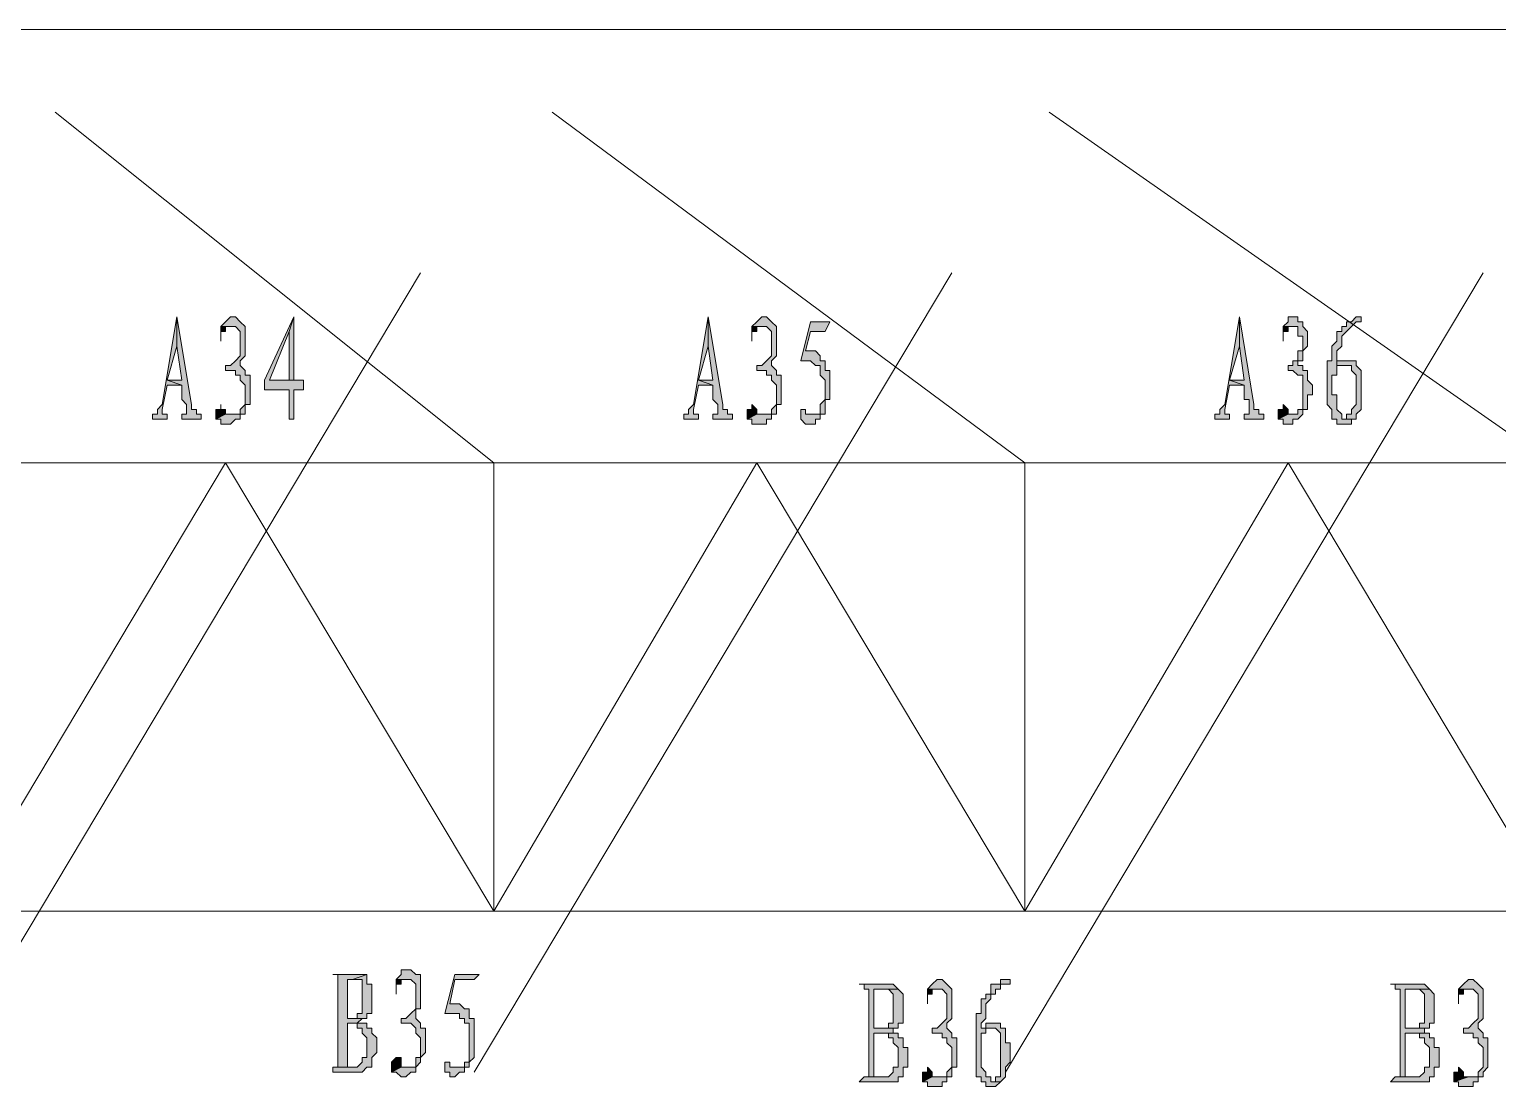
# Model space of a CAD drawing. Header units: millimetres. Extents: x 6 to 291, y 4 to 206.
# Drawn here: x 188.33 to 201.08, y 186.01 to 195.2 of the extents above; entities that cross this region are included whole.
import ezdxf

# ---------------------------------------------------------------- set-up
doc = ezdxf.new("R2010")
doc.units = ezdxf.units.MM
doc.layers.add('C00-00-00', color=7, linetype='Continuous')

msp = doc.modelspace()

# ---------------------------------------------------------------- hatches: boundary and pattern name
at = {"layer": 'C00-00-00'}
h = msp.add_hatch(color=256, dxfattribs=at)
h.dxf.hatch_style = 2
h.paths.add_polyline_path([(189.611004, 192.701335), (189.484004, 191.939335), (189.441671, 191.897002), (189.441671, 191.854669), (189.399337, 191.854669), (189.399337, 191.812335), (189.526337, 191.812335), (189.526337, 191.854669), (189.484004, 191.854669), (189.484004, 191.897002), (189.526337, 192.108669), (189.653337, 192.108669), (189.526337, 192.151002), (189.611004, 192.447335)])
h = msp.add_hatch(color=256, dxfattribs=at)
h.dxf.hatch_style = 2
h.paths.add_polyline_path([(189.611004, 192.701335), (189.611004, 192.447335), (189.653337, 192.151002), (189.526337, 192.151002), (189.653337, 192.108669), (189.653337, 191.981669), (189.695671, 191.939335), (189.695671, 191.854669), (189.653337, 191.854669), (189.653337, 191.812335), (189.822671, 191.812335), (189.822671, 191.854669), (189.780337, 191.854669), (189.780337, 191.897002), (189.738004, 191.897002), (189.738004, 191.939335)])
h = msp.add_hatch(color=256, dxfattribs=at)
h.dxf.hatch_style = 2
h.paths.add_polyline_path([(190.118999, 192.701335), (190.076666, 192.701335), (190.034333, 192.659002), (189.991999, 192.616669), (190.076666, 192.616669), (190.118999, 192.616669), (190.161333, 192.574335), (190.161333, 192.532002), (190.161333, 192.405002), (190.161333, 192.362669), (190.118999, 192.320335), (190.076666, 192.278002), (190.034333, 192.278002), (190.034333, 192.235669), (190.118999, 192.235669), (190.118999, 192.193335), (190.161333, 192.193335), (190.161333, 192.151002), (190.203666, 192.108669), (190.203666, 191.939335), (190.161333, 191.897002), (190.161333, 191.854669), (190.118999, 191.854669), (190.034333, 191.854669), (189.949666, 191.812335), (189.991999, 191.812335), (189.991999, 191.770002), (190.076666, 191.770002), (190.118999, 191.812335), (190.161333, 191.812335), (190.161333, 191.854669), (190.203666, 191.854669), (190.203666, 191.897002), (190.203666, 191.939335), (190.245999, 191.939335), (190.245999, 192.024002), (190.245999, 192.066335), (190.245999, 192.108669), (190.245999, 192.193335), (190.203666, 192.193335), (190.203666, 192.235669), (190.161333, 192.278002), (190.161333, 192.320335), (190.203666, 192.362669), (190.203666, 192.405002), (190.203666, 192.447335), (190.203666, 192.574335), (190.203666, 192.616669), (190.161333, 192.659002)])
h = msp.add_hatch(color=256, dxfattribs=at)
h.dxf.hatch_style = 2
h.paths.add_polyline_path([(189.992004, 192.616669), (189.992004, 192.489669), (189.992004, 192.574335), (190.034338, 192.574335), (190.034338, 192.616669), (190.076671, 192.616669)])
h = msp.add_hatch(color=256, dxfattribs=at)
h.dxf.hatch_style = 2
h.paths.add_polyline_path([(190.626995, 192.701335), (190.372995, 192.151002), (190.372995, 192.066335), (190.584661, 192.066335), (190.584661, 191.812335), (190.626995, 191.812335), (190.626995, 192.066335), (190.711661, 192.066335), (190.711661, 192.151002), (190.626995, 192.151002), (190.415328, 192.151002), (190.584661, 192.574335)])
h = msp.add_hatch(color=256, dxfattribs=at)
h.dxf.hatch_style = 2
h.paths.add_polyline_path([(190.626995, 192.701335), (190.584669, 192.574336), (190.584669, 192.151003), (190.415331, 192.151003), (190.626995, 192.151003)])
h = msp.add_hatch(color=256, dxfattribs=at)
h.dxf.hatch_style = 2
h.paths.add_polyline_path([(194.225338, 192.701335), (194.098338, 191.939335), (194.056004, 191.897002), (194.056004, 191.854669), (194.013671, 191.854669), (194.013671, 191.812335), (194.140671, 191.812335), (194.140671, 191.854669), (194.098338, 191.854669), (194.098338, 191.897002), (194.140671, 192.108669), (194.267671, 192.108669), (194.140671, 192.151002), (194.225338, 192.447335)])
h = msp.add_hatch(color=256, dxfattribs=at)
h.dxf.hatch_style = 2
h.paths.add_polyline_path([(194.225338, 192.701335), (194.225338, 192.447335), (194.267671, 192.151002), (194.140671, 192.151002), (194.267671, 192.108669), (194.267671, 191.981669), (194.310004, 191.939335), (194.310004, 191.854669), (194.267671, 191.854669), (194.267671, 191.812335), (194.437004, 191.812335), (194.437004, 191.854669), (194.394671, 191.854669), (194.394671, 191.897002), (194.352338, 191.897002), (194.352338, 191.939335)])
h = msp.add_hatch(color=256, dxfattribs=at)
h.dxf.hatch_style = 2
h.paths.add_polyline_path([(194.733333, 192.701335), (194.691, 192.701335), (194.648667, 192.659002), (194.606333, 192.616669), (194.691, 192.616669), (194.733333, 192.616669), (194.775667, 192.574335), (194.775667, 192.532002), (194.775667, 192.405002), (194.775667, 192.362669), (194.733333, 192.320335), (194.691, 192.278002), (194.648667, 192.278002), (194.648667, 192.235669), (194.733333, 192.235669), (194.733333, 192.193335), (194.775667, 192.193335), (194.775667, 192.151002), (194.818, 192.108669), (194.818, 191.939335), (194.775667, 191.897002), (194.775667, 191.854669), (194.733333, 191.854669), (194.648667, 191.854669), (194.564, 191.812335), (194.606333, 191.812335), (194.606333, 191.770002), (194.733333, 191.770002), (194.733333, 191.812335), (194.775667, 191.812335), (194.775667, 191.854669), (194.818, 191.854669), (194.818, 191.897002), (194.818, 191.939335), (194.860333, 191.939335), (194.860333, 192.024002), (194.860333, 192.066335), (194.860333, 192.108669), (194.860333, 192.193335), (194.818, 192.193335), (194.818, 192.235669), (194.775667, 192.278002), (194.775667, 192.320335), (194.818, 192.362669), (194.818, 192.405002), (194.818, 192.447335), (194.818, 192.574335), (194.818, 192.616669), (194.775667, 192.659002)])
h = msp.add_hatch(color=256, dxfattribs=at)
h.dxf.hatch_style = 2
h.paths.add_polyline_path([(194.606339, 192.616669), (194.606339, 192.489669), (194.606339, 192.574335), (194.648672, 192.574335), (194.648672, 192.616669), (194.691005, 192.616669)])
h = msp.add_hatch(color=256, dxfattribs=at)
h.dxf.hatch_style = 2
h.paths.add_polyline_path([(195.283671, 192.659003), (195.114338, 192.659003), (195.029671, 192.320336), (195.114338, 192.320336), (195.156671, 192.278003), (195.199004, 192.278003), (195.199004, 192.23567), (195.199004, 192.193336), (195.241338, 192.151003), (195.241338, 191.98167), (195.199004, 191.939336), (195.199004, 191.897003), (195.199004, 191.85467), (195.156671, 191.85467), (195.114338, 191.85467), (195.199004, 191.85467), (195.241338, 191.85467), (195.241338, 191.897003), (195.241338, 191.939336), (195.241338, 191.98167), (195.283671, 191.98167), (195.283671, 192.23567), (195.241338, 192.23567), (195.241338, 192.278003), (195.241338, 192.320336), (195.199004, 192.320336), (195.199004, 192.36267), (195.156671, 192.405003), (195.114338, 192.405003), (195.072004, 192.405003), (195.114338, 192.574336), (195.241338, 192.574336)])
h = msp.add_hatch(color=256, dxfattribs=at)
h.dxf.hatch_style = 2
h.paths.add_polyline_path([(198.839672, 192.701335), (198.712672, 191.939335), (198.670339, 191.897002), (198.670339, 191.854669), (198.628005, 191.854669), (198.628005, 191.812335), (198.755005, 191.812335), (198.755005, 191.854669), (198.712672, 191.854669), (198.712672, 191.897002), (198.755005, 192.108669), (198.882005, 192.108669), (198.755005, 192.151002), (198.839672, 192.447335)])
h = msp.add_hatch(color=256, dxfattribs=at)
h.dxf.hatch_style = 2
h.paths.add_polyline_path([(198.839672, 192.701335), (198.839672, 192.447335), (198.882005, 192.151002), (198.755005, 192.151002), (198.882005, 192.108669), (198.882005, 191.981669), (198.924339, 191.981669), (198.924339, 191.854669), (198.882005, 191.854669), (198.882005, 191.812335), (199.051339, 191.812335), (199.051339, 191.854669), (199.009005, 191.854669), (199.009005, 191.897002), (198.966672, 191.897002), (198.966672, 191.939335)])
h = msp.add_hatch(color=256, dxfattribs=at)
h.dxf.hatch_style = 2
h.paths.add_polyline_path([(199.305341, 192.701335), (199.263008, 192.701335), (199.263008, 192.659002), (199.220674, 192.616669), (199.305341, 192.616669), (199.347674, 192.616669), (199.347674, 192.574335), (199.347674, 192.532002), (199.390008, 192.532002), (199.390008, 192.405002), (199.347674, 192.405002), (199.347674, 192.362669), (199.347674, 192.320335), (199.305341, 192.320335), (199.305341, 192.278002), (199.263008, 192.278002), (199.263008, 192.235669), (199.305341, 192.235669), (199.347674, 192.193335), (199.390008, 192.193335), (199.390008, 192.151002), (199.390008, 192.108669), (199.390008, 191.939335), (199.390008, 191.897002), (199.347674, 191.897002), (199.347674, 191.854669), (199.305341, 191.854669), (199.263008, 191.854669), (199.178341, 191.812335), (199.220674, 191.812335), (199.220674, 191.770002), (199.305341, 191.770002), (199.305341, 191.812335), (199.347674, 191.812335), (199.390008, 191.854669), (199.390008, 191.897002), (199.432341, 191.897002), (199.432341, 191.939335), (199.432341, 192.024002), (199.474674, 192.024002), (199.474674, 192.108669), (199.432341, 192.151002), (199.432341, 192.193335), (199.432341, 192.235669), (199.390008, 192.235669), (199.390008, 192.278002), (199.347674, 192.278002), (199.347674, 192.320335), (199.390008, 192.320335), (199.390008, 192.362669), (199.390008, 192.405002), (199.432341, 192.447335), (199.432341, 192.574335), (199.390008, 192.616669), (199.390008, 192.659002), (199.347674, 192.659002), (199.347674, 192.701335)])
h = msp.add_hatch(color=256, dxfattribs=at)
h.dxf.hatch_style = 2
h.paths.add_polyline_path([(199.220672, 192.616669), (199.220672, 192.574335), (199.220672, 192.489669), (199.220672, 192.574335), (199.263006, 192.574335), (199.263006, 192.616669), (199.305339, 192.616669)])
h = msp.add_hatch(color=256, dxfattribs=at)
h.dxf.hatch_style = 2
h.paths.add_polyline_path([(199.898005, 192.701335), (199.855672, 192.701335), (199.813339, 192.659002), (199.771005, 192.659002), (199.771005, 192.616669), (199.728672, 192.616669), (199.728672, 192.574335), (199.686339, 192.574335), (199.686339, 192.532002), (199.686339, 192.489669), (199.644005, 192.447335), (199.644005, 192.405002), (199.644005, 192.320335), (199.601672, 192.320335), (199.601672, 192.278002), (199.601672, 192.235669), (199.601672, 191.939335), (199.644005, 191.897002), (199.644005, 191.854669), (199.644005, 191.812335), (199.686339, 191.812335), (199.686339, 191.770002), (199.728672, 191.770002), (199.813339, 191.770002), (199.813339, 191.812335), (199.855672, 191.812335), (199.728672, 191.812335), (199.728672, 191.854669), (199.686339, 191.897002), (199.686339, 191.939335), (199.686339, 192.024002), (199.644005, 192.024002), (199.644005, 192.193335), (199.686339, 192.193335), (199.686339, 192.235669), (199.686339, 192.278002), (199.728672, 192.278002), (199.771005, 192.278002), (199.686339, 192.278002), (199.686339, 192.320335), (199.686339, 192.362669), (199.686339, 192.405002), (199.728672, 192.447335), (199.728672, 192.489669), (199.728672, 192.532002), (199.771005, 192.574335), (199.813339, 192.616669), (199.855672, 192.659002), (199.898005, 192.659002)])
h = msp.add_hatch(color=256, dxfattribs=at)
h.dxf.hatch_style = 2
h.paths.add_polyline_path([(199.813337, 192.320337), (199.72867, 192.320337), (199.686337, 192.320337), (199.686337, 192.278003), (199.813337, 192.278003), (199.813337, 192.23567), (199.85567, 192.193337), (199.85567, 191.939337), (199.813337, 191.897003), (199.813337, 191.85467), (199.771003, 191.85467), (199.771003, 191.812337), (199.85567, 191.812337), (199.85567, 191.85467), (199.898003, 191.897003), (199.898003, 191.939337), (199.898003, 191.98167), (199.898003, 192.151003), (199.898003, 192.193337), (199.898003, 192.23567), (199.85567, 192.278003), (199.85567, 192.320337)])
h = msp.add_hatch(color=256, dxfattribs=at)
h.dxf.hatch_style = 2
h.paths.add_polyline_path([(189.992004, 191.939336), (189.992004, 191.897002), (189.949671, 191.897002), (189.949671, 191.812336), (190.034338, 191.854669), (190.034338, 191.897002), (189.992004, 191.897002)])
h = msp.add_hatch(color=256, dxfattribs=at)
h.dxf.hatch_style = 2
h.paths.add_polyline_path([(194.606339, 191.939336), (194.606339, 191.897002), (194.564005, 191.897002), (194.564005, 191.812336), (194.648672, 191.854669), (194.648672, 191.897002)])
h = msp.add_hatch(color=256, dxfattribs=at)
h.dxf.hatch_style = 2
h.paths.add_polyline_path([(195.029665, 191.897002), (195.029665, 191.812335), (195.071999, 191.770002), (195.156665, 191.770002), (195.156665, 191.812335), (195.198999, 191.812335), (195.198999, 191.854668), (195.114332, 191.854668), (195.071999, 191.854668), (195.071999, 191.897002)])
h = msp.add_hatch(color=256, dxfattribs=at)
h.dxf.hatch_style = 2
h.paths.add_polyline_path([(199.220672, 191.939336), (199.220672, 191.897002), (199.178339, 191.897002), (199.178339, 191.812336), (199.263006, 191.854669), (199.263006, 191.897002)])
h = msp.add_hatch(color=256, dxfattribs=at)
h.dxf.hatch_style = 2
h.paths.add_polyline_path([(191.135006, 186.986336), (190.965673, 186.986336), (191.008006, 186.986336), (191.008006, 186.944002), (191.008006, 186.182002), (191.092673, 186.182002), (191.092673, 186.563002), (191.135006, 186.563002), (191.219673, 186.563002), (191.17734, 186.563002), (191.219673, 186.605336), (191.135006, 186.605336), (191.092673, 186.605336), (191.092673, 186.944002), (191.135006, 186.944002), (191.262006, 186.986336), (191.219673, 186.986336)])
h = msp.add_hatch(color=256, dxfattribs=at)
h.dxf.hatch_style = 2
h.paths.add_polyline_path([(191.262001, 186.986336), (191.135001, 186.944002), (191.177335, 186.944002), (191.219668, 186.944002), (191.219668, 186.901669), (191.219668, 186.859336), (191.219668, 186.690002), (191.219668, 186.647669), (191.177335, 186.647669), (191.177335, 186.605336), (191.135001, 186.605336), (191.219668, 186.605336), (191.262001, 186.605336), (191.262001, 186.647669), (191.304335, 186.647669), (191.304335, 186.732336), (191.304335, 186.774669), (191.304335, 186.817002), (191.304335, 186.859336), (191.304335, 186.901669), (191.262001, 186.901669), (191.262001, 186.944002)])
h = msp.add_hatch(color=256, dxfattribs=at)
h.dxf.hatch_style = 2
h.paths.add_polyline_path([(191.643002, 187.02867), (191.558335, 187.02867), (191.558335, 186.986337), (191.516002, 186.944003), (191.643002, 186.944003), (191.685335, 186.90167), (191.685335, 186.859337), (191.685335, 186.732337), (191.685335, 186.690003), (191.643002, 186.64767), (191.600669, 186.605337), (191.558335, 186.605337), (191.558335, 186.563003), (191.600669, 186.563003), (191.643002, 186.563003), (191.685335, 186.52067), (191.685335, 186.478337), (191.727669, 186.436003), (191.727669, 186.26667), (191.685335, 186.26667), (191.685335, 186.224337), (191.685335, 186.182003), (191.643002, 186.182003), (191.558335, 186.182003), (191.473669, 186.13967), (191.516002, 186.13967), (191.558335, 186.097337), (191.600669, 186.097337), (191.643002, 186.13967), (191.685335, 186.13967), (191.685335, 186.182003), (191.727669, 186.224337), (191.727669, 186.26667), (191.770002, 186.309003), (191.770002, 186.351337), (191.770002, 186.436003), (191.770002, 186.52067), (191.727669, 186.52067), (191.727669, 186.563003), (191.685335, 186.605337), (191.685335, 186.64767), (191.685335, 186.690003), (191.727669, 186.690003), (191.727669, 186.732337), (191.727669, 186.77467), (191.727669, 186.944003), (191.727669, 186.986337), (191.685335, 186.986337)])
h = msp.add_hatch(color=256, dxfattribs=at)
h.dxf.hatch_style = 2
h.paths.add_polyline_path([(192.235666, 186.986336), (192.023999, 186.986336), (191.939333, 186.647669), (192.023999, 186.647669), (192.066333, 186.647669), (192.066333, 186.605336), (192.108666, 186.605336), (192.108666, 186.563002), (192.150999, 186.563002), (192.150999, 186.520669), (192.150999, 186.309002), (192.150999, 186.266669), (192.150999, 186.224336), (192.108666, 186.224336), (192.108666, 186.182002), (192.066333, 186.182002), (192.023999, 186.182002), (192.108666, 186.182002), (192.150999, 186.182002), (192.150999, 186.224336), (192.193333, 186.266669), (192.193333, 186.309002), (192.193333, 186.351336), (192.193333, 186.520669), (192.193333, 186.563002), (192.193333, 186.605336), (192.150999, 186.605336), (192.150999, 186.647669), (192.150999, 186.690002), (192.108666, 186.690002), (192.066333, 186.732336), (192.023999, 186.732336), (191.981666, 186.732336), (192.023999, 186.944002), (192.193333, 186.944002)])
h = msp.add_hatch(color=256, dxfattribs=at)
h.dxf.hatch_style = 2
h.paths.add_polyline_path([(191.516007, 186.944003), (191.516007, 186.817003), (191.516007, 186.90167), (191.55834, 186.90167), (191.55834, 186.944003), (191.600674, 186.944003)])
h = msp.add_hatch(color=256, dxfattribs=at)
h.dxf.hatch_style = 2
h.paths.add_polyline_path([(195.74934, 186.901669), (195.537674, 186.901669), (195.580007, 186.901669), (195.580007, 186.859336), (195.62234, 186.859336), (195.62234, 186.097336), (195.580007, 186.097336), (195.707007, 186.097336), (195.664674, 186.097336), (195.664674, 186.478336), (195.707007, 186.478336), (195.834007, 186.478336), (195.791674, 186.478336), (195.834007, 186.478336), (195.834007, 186.520669), (195.707007, 186.520669), (195.664674, 186.520669), (195.664674, 186.859336), (195.707007, 186.859336), (195.87634, 186.859336), (195.834007, 186.901669)])
h = msp.add_hatch(color=256, dxfattribs=at)
h.dxf.hatch_style = 2
h.paths.add_polyline_path([(195.876335, 186.859337), (195.749335, 186.859337), (195.791669, 186.859337), (195.834002, 186.817003), (195.834002, 186.605337), (195.834002, 186.563003), (195.791669, 186.563003), (195.791669, 186.52067), (195.749335, 186.52067), (195.834002, 186.52067), (195.876335, 186.52067), (195.876335, 186.563003), (195.918669, 186.563003), (195.918669, 186.605337), (195.918669, 186.64767), (195.918669, 186.732337), (195.918669, 186.77467), (195.918669, 186.817003)])
h = msp.add_hatch(color=256, dxfattribs=at)
h.dxf.hatch_style = 2
h.paths.add_polyline_path([(196.257336, 186.944003), (196.215003, 186.944003), (196.172669, 186.90167), (196.130336, 186.859337), (196.215003, 186.859337), (196.257336, 186.859337), (196.299669, 186.817003), (196.299669, 186.77467), (196.299669, 186.64767), (196.299669, 186.605337), (196.257336, 186.563003), (196.215003, 186.52067), (196.172669, 186.52067), (196.172669, 186.478337), (196.257336, 186.478337), (196.257336, 186.436003), (196.299669, 186.436003), (196.299669, 186.39367), (196.342003, 186.351337), (196.342003, 186.182003), (196.299669, 186.13967), (196.299669, 186.097337), (196.257336, 186.097337), (196.172669, 186.097337), (196.088003, 186.055003), (196.130336, 186.055003), (196.130336, 186.01267), (196.257336, 186.01267), (196.257336, 186.055003), (196.299669, 186.055003), (196.299669, 186.097337), (196.342003, 186.097337), (196.342003, 186.13967), (196.342003, 186.182003), (196.384336, 186.182003), (196.384336, 186.26667), (196.384336, 186.309003), (196.384336, 186.351337), (196.384336, 186.436003), (196.342003, 186.436003), (196.342003, 186.478337), (196.299669, 186.52067), (196.299669, 186.563003), (196.342003, 186.605337), (196.342003, 186.64767), (196.342003, 186.690003), (196.342003, 186.817003), (196.342003, 186.859337), (196.299669, 186.90167)])
h = msp.add_hatch(color=256, dxfattribs=at)
h.dxf.hatch_style = 2
h.paths.add_polyline_path([(196.130341, 186.859337), (196.130341, 186.732337), (196.130341, 186.817003), (196.172674, 186.817003), (196.172674, 186.859337), (196.215008, 186.859337)])
h = msp.add_hatch(color=256, dxfattribs=at)
h.dxf.hatch_style = 2
h.paths.add_polyline_path([(196.85, 186.944003), (196.765333, 186.944003), (196.765333, 186.90167), (196.723, 186.90167), (196.680667, 186.90167), (196.680667, 186.859337), (196.680667, 186.817003), (196.638333, 186.817003), (196.638333, 186.77467), (196.596, 186.77467), (196.596, 186.732337), (196.596, 186.690003), (196.596, 186.64767), (196.553667, 186.64767), (196.553667, 186.563003), (196.553667, 186.52067), (196.553667, 186.478337), (196.553667, 186.182003), (196.553667, 186.13967), (196.553667, 186.097337), (196.596, 186.097337), (196.596, 186.055003), (196.638333, 186.055003), (196.638333, 186.01267), (196.723, 186.01267), (196.765333, 186.055003), (196.680667, 186.055003), (196.680667, 186.097337), (196.638333, 186.097337), (196.638333, 186.13967), (196.596, 186.182003), (196.596, 186.26667), (196.596, 186.436003), (196.596, 186.478337), (196.638333, 186.478337), (196.638333, 186.52067), (196.723, 186.52067), (196.596, 186.52067), (196.596, 186.563003), (196.638333, 186.605337), (196.638333, 186.64767), (196.638333, 186.690003), (196.638333, 186.732337), (196.680667, 186.77467), (196.680667, 186.817003), (196.723, 186.817003), (196.723, 186.859337), (196.765333, 186.859337), (196.765333, 186.90167), (196.807667, 186.90167), (196.85, 186.90167)])
h = msp.add_hatch(color=256, dxfattribs=at)
h.dxf.hatch_style = 2
h.paths.add_polyline_path([(200.363674, 186.901669), (200.152008, 186.901669), (200.194341, 186.901669), (200.194341, 186.859336), (200.236674, 186.859336), (200.236674, 186.097336), (200.194341, 186.097336), (200.321341, 186.097336), (200.279008, 186.097336), (200.279008, 186.478336), (200.321341, 186.478336), (200.448341, 186.478336), (200.406008, 186.478336), (200.448341, 186.478336), (200.448341, 186.520669), (200.321341, 186.520669), (200.279008, 186.520669), (200.279008, 186.859336), (200.321341, 186.859336), (200.490674, 186.859336), (200.448341, 186.901669)])
h = msp.add_hatch(color=256, dxfattribs=at)
h.dxf.hatch_style = 2
h.paths.add_polyline_path([(200.490669, 186.859337), (200.363669, 186.859337), (200.406003, 186.859337), (200.448336, 186.817003), (200.448336, 186.605337), (200.448336, 186.563003), (200.406003, 186.563003), (200.406003, 186.52067), (200.363669, 186.52067), (200.448336, 186.52067), (200.490669, 186.52067), (200.490669, 186.563003), (200.533003, 186.563003), (200.533003, 186.605337), (200.533003, 186.64767), (200.533003, 186.77467), (200.533003, 186.817003)])
h = msp.add_hatch(color=256, dxfattribs=at)
h.dxf.hatch_style = 2
h.paths.add_polyline_path([(200.87167, 186.944003), (200.829337, 186.944003), (200.787003, 186.90167), (200.74467, 186.859337), (200.829337, 186.859337), (200.87167, 186.859337), (200.914003, 186.817003), (200.914003, 186.77467), (200.914003, 186.64767), (200.914003, 186.605337), (200.87167, 186.563003), (200.829337, 186.52067), (200.787003, 186.52067), (200.787003, 186.478337), (200.87167, 186.478337), (200.87167, 186.436003), (200.914003, 186.436003), (200.914003, 186.39367), (200.956337, 186.351337), (200.956337, 186.182003), (200.914003, 186.13967), (200.914003, 186.097337), (200.87167, 186.097337), (200.829337, 186.097337), (200.702337, 186.055003), (200.74467, 186.055003), (200.74467, 186.01267), (200.87167, 186.01267), (200.87167, 186.055003), (200.914003, 186.055003), (200.914003, 186.097337), (200.956337, 186.097337), (200.956337, 186.13967), (200.99867, 186.182003), (200.99867, 186.26667), (200.99867, 186.351337), (200.99867, 186.39367), (200.99867, 186.436003), (200.956337, 186.436003), (200.956337, 186.478337), (200.914003, 186.52067), (200.914003, 186.563003), (200.956337, 186.605337), (200.956337, 186.64767), (200.956337, 186.690003), (200.956337, 186.817003), (200.956337, 186.859337), (200.914003, 186.90167)])
h = msp.add_hatch(color=256, dxfattribs=at)
h.dxf.hatch_style = 2
h.paths.add_polyline_path([(200.744659, 186.859337), (200.744659, 186.817003), (200.744659, 186.732337), (200.744659, 186.817003), (200.786992, 186.817003), (200.786992, 186.859337), (200.829326, 186.859337)])
h = msp.add_hatch(color=256, dxfattribs=at)
h.dxf.hatch_style = 2
h.paths.add_polyline_path([(191.219659, 186.563003), (191.134992, 186.563003), (191.177326, 186.563003), (191.177326, 186.520669), (191.219659, 186.520669), (191.219659, 186.478336), (191.261992, 186.436003), (191.261992, 186.266669), (191.219659, 186.266669), (191.219659, 186.224336), (191.177326, 186.182003), (190.965659, 186.182003), (190.965659, 186.139669), (191.134992, 186.139669), (191.177326, 186.139669), (191.219659, 186.139669), (191.261992, 186.182003), (191.304326, 186.182003), (191.304326, 186.224336), (191.304326, 186.266669), (191.346659, 186.309003), (191.346659, 186.436003), (191.304326, 186.478336), (191.304326, 186.520669), (191.261992, 186.520669), (191.261992, 186.563003)])
h = msp.add_hatch(color=256, dxfattribs=at)
h.dxf.hatch_style = 2
h.paths.add_polyline_path([(195.833993, 186.478336), (195.749326, 186.478336), (195.79166, 186.478336), (195.79166, 186.436003), (195.833993, 186.436003), (195.833993, 186.393669), (195.876326, 186.351336), (195.876326, 186.182003), (195.833993, 186.182003), (195.833993, 186.139669), (195.79166, 186.097336), (195.749326, 186.097336), (195.579993, 186.097336), (195.53766, 186.055003), (195.579993, 186.055003), (195.79166, 186.055003), (195.876326, 186.055003), (195.876326, 186.097336), (195.91866, 186.097336), (195.91866, 186.139669), (195.91866, 186.182003), (195.960993, 186.182003), (195.960993, 186.351336), (195.91866, 186.351336), (195.91866, 186.393669), (195.91866, 186.436003), (195.876326, 186.436003), (195.876326, 186.478336)])
h = msp.add_hatch(color=256, dxfattribs=at)
h.dxf.hatch_style = 2
h.paths.add_polyline_path([(196.723005, 186.563003), (196.680672, 186.563003), (196.638339, 186.563003), (196.638339, 186.520669), (196.596005, 186.520669), (196.723005, 186.520669), (196.765339, 186.478336), (196.765339, 186.436003), (196.765339, 186.182003), (196.765339, 186.139669), (196.765339, 186.097336), (196.723005, 186.097336), (196.723005, 186.055003), (196.680672, 186.055003), (196.765339, 186.055003), (196.807672, 186.097336), (196.807672, 186.139669), (196.807672, 186.182003), (196.850005, 186.224336), (196.850005, 186.393669), (196.807672, 186.393669), (196.807672, 186.478336), (196.807672, 186.520669), (196.765339, 186.520669), (196.765339, 186.563003)])
h = msp.add_hatch(color=256, dxfattribs=at)
h.dxf.hatch_style = 2
h.paths.add_polyline_path([(200.448327, 186.478336), (200.36366, 186.478336), (200.405994, 186.478336), (200.405994, 186.436003), (200.448327, 186.436003), (200.448327, 186.393669), (200.49066, 186.351336), (200.49066, 186.182003), (200.448327, 186.182003), (200.448327, 186.139669), (200.405994, 186.097336), (200.36366, 186.097336), (200.194327, 186.097336), (200.151994, 186.055003), (200.194327, 186.055003), (200.405994, 186.055003), (200.49066, 186.055003), (200.49066, 186.097336), (200.532994, 186.097336), (200.532994, 186.139669), (200.532994, 186.182003), (200.575327, 186.182003), (200.575327, 186.351336), (200.532994, 186.351336), (200.532994, 186.393669), (200.532994, 186.436003), (200.49066, 186.436003), (200.49066, 186.478336)])
h = msp.add_hatch(color=256, dxfattribs=at)
h.dxf.hatch_style = 2
h.paths.add_polyline_path([(191.516007, 186.266669), (191.473674, 186.224335), (191.473674, 186.139669), (191.55834, 186.182002), (191.55834, 186.224335), (191.55834, 186.266669)])
h = msp.add_hatch(color=256, dxfattribs=at)
h.dxf.hatch_style = 2
h.paths.add_polyline_path([(191.939334, 186.224336), (191.939334, 186.13967), (191.981667, 186.13967), (191.981667, 186.097336), (192.024001, 186.097336), (192.066334, 186.13967), (192.108667, 186.13967), (192.108667, 186.182003), (192.024001, 186.182003), (191.981667, 186.182003), (191.981667, 186.224336)])
h = msp.add_hatch(color=256, dxfattribs=at)
h.dxf.hatch_style = 2
h.paths.add_polyline_path([(196.130341, 186.182002), (196.130341, 186.139669), (196.088008, 186.139669), (196.088008, 186.055002), (196.172674, 186.097335), (196.172674, 186.139669)])
h = msp.add_hatch(color=256, dxfattribs=at)
h.dxf.hatch_style = 2
h.paths.add_polyline_path([(200.744659, 186.182002), (200.744659, 186.139669), (200.702326, 186.139669), (200.702326, 186.055002), (200.829326, 186.097335), (200.786992, 186.097335), (200.786992, 186.139669)])

# ---------------------------------------------------------------- linework, layer by layer
at = {"layer": 'C00-00-00', "lineweight": 5}
for points in [[(146.812001, 195.199002), (247.142004, 195.199002)], [(192.362661, 191.431336), (188.552671, 194.479336)], [(196.976995, 191.431336), (192.870672, 194.479336)], [(201.549003, 191.431336), (197.188674, 194.479336)], [(191.727671, 193.082336), (187.579006, 186.13967)], [(196.342004, 193.082336), (192.19334, 186.13967)], [(200.956339, 193.082336), (196.807674, 186.13967)], [(35.517668, 191.431336), (252.010328, 191.431336)], [(178.519663, 187.536669), (180.805667, 191.431336), (183.133997, 187.536669), (185.420001, 191.431336), (187.706004, 187.536669), (190.034335, 191.431336), (192.362665, 187.536669), (194.648669, 191.431336), (196.976999, 187.536669), (199.263003, 191.431336), (201.591333, 187.536669), (203.877337, 191.431336), (206.205667, 187.536669), (208.491671, 191.431336), (210.820001, 187.536669), (213.106004, 191.431336), (215.392008, 187.536669)], [(192.362661, 191.431336), (192.362661, 187.536669)], [(196.976995, 191.431336), (196.976995, 187.536669)], [(35.517668, 187.536669), (252.010328, 187.536669)]]:
    msp.add_lwpolyline(points, dxfattribs=at)
at = {"layer": 'C00-00-00', "lineweight": 13}
for points in [[(189.611004, 192.701335), (189.484004, 191.939335), (189.441671, 191.897002), (189.441671, 191.854669), (189.399337, 191.854669), (189.399337, 191.812335), (189.526337, 191.812335), (189.526337, 191.854669), (189.484004, 191.854669), (189.484004, 191.897002), (189.526337, 192.108669), (189.653337, 192.108669), (189.526337, 192.151002), (189.611004, 192.447335)], [(189.611004, 192.701335), (189.611004, 192.447335), (189.653337, 192.151002), (189.526337, 192.151002), (189.653337, 192.108669), (189.653337, 191.981669), (189.695671, 191.939335), (189.695671, 191.854669), (189.653337, 191.854669), (189.653337, 191.812335), (189.822671, 191.812335), (189.822671, 191.854669), (189.780337, 191.854669), (189.780337, 191.897002), (189.738004, 191.897002), (189.738004, 191.939335)], [(190.118999, 192.701335), (190.076666, 192.701335), (190.034333, 192.659002), (189.991999, 192.616669), (190.076666, 192.616669), (190.118999, 192.616669), (190.161333, 192.574335), (190.161333, 192.532002), (190.161333, 192.405002), (190.161333, 192.362669), (190.118999, 192.320335), (190.076666, 192.278002), (190.034333, 192.278002), (190.034333, 192.235669), (190.118999, 192.235669), (190.118999, 192.193335), (190.161333, 192.193335), (190.161333, 192.151002), (190.203666, 192.108669), (190.203666, 191.939335), (190.161333, 191.897002), (190.161333, 191.854669), (190.118999, 191.854669), (190.034333, 191.854669), (189.949666, 191.812335), (189.991999, 191.812335), (189.991999, 191.770002), (190.076666, 191.770002), (190.118999, 191.812335), (190.161333, 191.812335), (190.161333, 191.854669), (190.203666, 191.854669), (190.203666, 191.897002), (190.203666, 191.939335), (190.245999, 191.939335), (190.245999, 192.024002), (190.245999, 192.066335), (190.245999, 192.108669), (190.245999, 192.193335), (190.203666, 192.193335), (190.203666, 192.235669), (190.161333, 192.278002), (190.161333, 192.320335), (190.203666, 192.362669), (190.203666, 192.405002), (190.203666, 192.447335), (190.203666, 192.574335), (190.203666, 192.616669), (190.161333, 192.659002)], [(189.992004, 192.616669), (189.992004, 192.489669), (189.992004, 192.574335), (190.034338, 192.574335), (190.034338, 192.616669), (190.076671, 192.616669)], [(190.626995, 192.701335), (190.372995, 192.151002), (190.372995, 192.066335), (190.584661, 192.066335), (190.584661, 191.812335), (190.626995, 191.812335), (190.626995, 192.066335), (190.711661, 192.066335), (190.711661, 192.151002), (190.626995, 192.151002), (190.415328, 192.151002), (190.584661, 192.574335)], [(190.626995, 192.701335), (190.584669, 192.574336), (190.584669, 192.151003), (190.415331, 192.151003), (190.626995, 192.151003)], [(194.225338, 192.701335), (194.098338, 191.939335), (194.056004, 191.897002), (194.056004, 191.854669), (194.013671, 191.854669), (194.013671, 191.812335), (194.140671, 191.812335), (194.140671, 191.854669), (194.098338, 191.854669), (194.098338, 191.897002), (194.140671, 192.108669), (194.267671, 192.108669), (194.140671, 192.151002), (194.225338, 192.447335)], [(194.225338, 192.701335), (194.225338, 192.447335), (194.267671, 192.151002), (194.140671, 192.151002), (194.267671, 192.108669), (194.267671, 191.981669), (194.310004, 191.939335), (194.310004, 191.854669), (194.267671, 191.854669), (194.267671, 191.812335), (194.437004, 191.812335), (194.437004, 191.854669), (194.394671, 191.854669), (194.394671, 191.897002), (194.352338, 191.897002), (194.352338, 191.939335)], [(194.733333, 192.701335), (194.691, 192.701335), (194.648667, 192.659002), (194.606333, 192.616669), (194.691, 192.616669), (194.733333, 192.616669), (194.775667, 192.574335), (194.775667, 192.532002), (194.775667, 192.405002), (194.775667, 192.362669), (194.733333, 192.320335), (194.691, 192.278002), (194.648667, 192.278002), (194.648667, 192.235669), (194.733333, 192.235669), (194.733333, 192.193335), (194.775667, 192.193335), (194.775667, 192.151002), (194.818, 192.108669), (194.818, 191.939335), (194.775667, 191.897002), (194.775667, 191.854669), (194.733333, 191.854669), (194.648667, 191.854669), (194.564, 191.812335), (194.606333, 191.812335), (194.606333, 191.770002), (194.733333, 191.770002), (194.733333, 191.812335), (194.775667, 191.812335), (194.775667, 191.854669), (194.818, 191.854669), (194.818, 191.897002), (194.818, 191.939335), (194.860333, 191.939335), (194.860333, 192.024002), (194.860333, 192.066335), (194.860333, 192.108669), (194.860333, 192.193335), (194.818, 192.193335), (194.818, 192.235669), (194.775667, 192.278002), (194.775667, 192.320335), (194.818, 192.362669), (194.818, 192.405002), (194.818, 192.447335), (194.818, 192.574335), (194.818, 192.616669), (194.775667, 192.659002)], [(194.606339, 192.616669), (194.606339, 192.489669), (194.606339, 192.574335), (194.648672, 192.574335), (194.648672, 192.616669), (194.691005, 192.616669)], [(195.283671, 192.659003), (195.114338, 192.659003), (195.029671, 192.320336), (195.114338, 192.320336), (195.156671, 192.278003), (195.199004, 192.278003), (195.199004, 192.23567), (195.199004, 192.193336), (195.241338, 192.151003), (195.241338, 191.98167), (195.199004, 191.939336), (195.199004, 191.897003), (195.199004, 191.85467), (195.156671, 191.85467), (195.114338, 191.85467), (195.199004, 191.85467), (195.241338, 191.85467), (195.241338, 191.897003), (195.241338, 191.939336), (195.241338, 191.98167), (195.283671, 191.98167), (195.283671, 192.23567), (195.241338, 192.23567), (195.241338, 192.278003), (195.241338, 192.320336), (195.199004, 192.320336), (195.199004, 192.36267), (195.156671, 192.405003), (195.114338, 192.405003), (195.072004, 192.405003), (195.114338, 192.574336), (195.241338, 192.574336)], [(198.839672, 192.701335), (198.712672, 191.939335), (198.670339, 191.897002), (198.670339, 191.854669), (198.628005, 191.854669), (198.628005, 191.812335), (198.755005, 191.812335), (198.755005, 191.854669), (198.712672, 191.854669), (198.712672, 191.897002), (198.755005, 192.108669), (198.882005, 192.108669), (198.755005, 192.151002), (198.839672, 192.447335)], [(198.839672, 192.701335), (198.839672, 192.447335), (198.882005, 192.151002), (198.755005, 192.151002), (198.882005, 192.108669), (198.882005, 191.981669), (198.924339, 191.981669), (198.924339, 191.854669), (198.882005, 191.854669), (198.882005, 191.812335), (199.051339, 191.812335), (199.051339, 191.854669), (199.009005, 191.854669), (199.009005, 191.897002), (198.966672, 191.897002), (198.966672, 191.939335)], [(199.305341, 192.701335), (199.263008, 192.701335), (199.263008, 192.659002), (199.220674, 192.616669), (199.305341, 192.616669), (199.347674, 192.616669), (199.347674, 192.574335), (199.347674, 192.532002), (199.390008, 192.532002), (199.390008, 192.405002), (199.347674, 192.405002), (199.347674, 192.362669), (199.347674, 192.320335), (199.305341, 192.320335), (199.305341, 192.278002), (199.263008, 192.278002), (199.263008, 192.235669), (199.305341, 192.235669), (199.347674, 192.193335), (199.390008, 192.193335), (199.390008, 192.151002), (199.390008, 192.108669), (199.390008, 191.939335), (199.390008, 191.897002), (199.347674, 191.897002), (199.347674, 191.854669), (199.305341, 191.854669), (199.263008, 191.854669), (199.178341, 191.812335), (199.220674, 191.812335), (199.220674, 191.770002), (199.305341, 191.770002), (199.305341, 191.812335), (199.347674, 191.812335), (199.390008, 191.854669), (199.390008, 191.897002), (199.432341, 191.897002), (199.432341, 191.939335), (199.432341, 192.024002), (199.474674, 192.024002), (199.474674, 192.108669), (199.432341, 192.151002), (199.432341, 192.193335), (199.432341, 192.235669), (199.390008, 192.235669), (199.390008, 192.278002), (199.347674, 192.278002), (199.347674, 192.320335), (199.390008, 192.320335), (199.390008, 192.362669), (199.390008, 192.405002), (199.432341, 192.447335), (199.432341, 192.574335), (199.390008, 192.616669), (199.390008, 192.659002), (199.347674, 192.659002), (199.347674, 192.701335)], [(199.220672, 192.616669), (199.220672, 192.574335), (199.220672, 192.489669), (199.220672, 192.574335), (199.263006, 192.574335), (199.263006, 192.616669), (199.305339, 192.616669)], [(199.898005, 192.701335), (199.855672, 192.701335), (199.813339, 192.659002), (199.771005, 192.659002), (199.771005, 192.616669), (199.728672, 192.616669), (199.728672, 192.574335), (199.686339, 192.574335), (199.686339, 192.532002), (199.686339, 192.489669), (199.644005, 192.447335), (199.644005, 192.405002), (199.644005, 192.320335), (199.601672, 192.320335), (199.601672, 192.278002), (199.601672, 192.235669), (199.601672, 191.939335), (199.644005, 191.897002), (199.644005, 191.854669), (199.644005, 191.812335), (199.686339, 191.812335), (199.686339, 191.770002), (199.728672, 191.770002), (199.813339, 191.770002), (199.813339, 191.812335), (199.855672, 191.812335), (199.728672, 191.812335), (199.728672, 191.854669), (199.686339, 191.897002), (199.686339, 191.939335), (199.686339, 192.024002), (199.644005, 192.024002), (199.644005, 192.193335), (199.686339, 192.193335), (199.686339, 192.235669), (199.686339, 192.278002), (199.728672, 192.278002), (199.771005, 192.278002), (199.686339, 192.278002), (199.686339, 192.320335), (199.686339, 192.362669), (199.686339, 192.405002), (199.728672, 192.447335), (199.728672, 192.489669), (199.728672, 192.532002), (199.771005, 192.574335), (199.813339, 192.616669), (199.855672, 192.659002), (199.898005, 192.659002)], [(199.813337, 192.320337), (199.72867, 192.320337), (199.686337, 192.320337), (199.686337, 192.278003), (199.813337, 192.278003), (199.813337, 192.23567), (199.85567, 192.193337), (199.85567, 191.939337), (199.813337, 191.897003), (199.813337, 191.85467), (199.771003, 191.85467), (199.771003, 191.812337), (199.85567, 191.812337), (199.85567, 191.85467), (199.898003, 191.897003), (199.898003, 191.939337), (199.898003, 191.98167), (199.898003, 192.151003), (199.898003, 192.193337), (199.898003, 192.23567), (199.85567, 192.278003), (199.85567, 192.320337)], [(189.992004, 191.939336), (189.992004, 191.897002), (189.949671, 191.897002), (189.949671, 191.812336), (190.034338, 191.854669), (190.034338, 191.897002), (189.992004, 191.897002)], [(194.606339, 191.939336), (194.606339, 191.897002), (194.564005, 191.897002), (194.564005, 191.812336), (194.648672, 191.854669), (194.648672, 191.897002)], [(195.029665, 191.897002), (195.029665, 191.812335), (195.071999, 191.770002), (195.156665, 191.770002), (195.156665, 191.812335), (195.198999, 191.812335), (195.198999, 191.854668), (195.114332, 191.854668), (195.071999, 191.854668), (195.071999, 191.897002)], [(199.220672, 191.939336), (199.220672, 191.897002), (199.178339, 191.897002), (199.178339, 191.812336), (199.263006, 191.854669), (199.263006, 191.897002)], [(191.135006, 186.986336), (190.965673, 186.986336), (191.008006, 186.986336), (191.008006, 186.944002), (191.008006, 186.182002), (191.092673, 186.182002), (191.092673, 186.563002), (191.135006, 186.563002), (191.219673, 186.563002), (191.17734, 186.563002), (191.219673, 186.605336), (191.135006, 186.605336), (191.092673, 186.605336), (191.092673, 186.944002), (191.135006, 186.944002), (191.262006, 186.986336), (191.219673, 186.986336)], [(191.262001, 186.986336), (191.135001, 186.944002), (191.177335, 186.944002), (191.219668, 186.944002), (191.219668, 186.901669), (191.219668, 186.859336), (191.219668, 186.690002), (191.219668, 186.647669), (191.177335, 186.647669), (191.177335, 186.605336), (191.135001, 186.605336), (191.219668, 186.605336), (191.262001, 186.605336), (191.262001, 186.647669), (191.304335, 186.647669), (191.304335, 186.732336), (191.304335, 186.774669), (191.304335, 186.817002), (191.304335, 186.859336), (191.304335, 186.901669), (191.262001, 186.901669), (191.262001, 186.944002)], [(191.643002, 187.02867), (191.558335, 187.02867), (191.558335, 186.986337), (191.516002, 186.944003), (191.643002, 186.944003), (191.685335, 186.90167), (191.685335, 186.859337), (191.685335, 186.732337), (191.685335, 186.690003), (191.643002, 186.64767), (191.600669, 186.605337), (191.558335, 186.605337), (191.558335, 186.563003), (191.600669, 186.563003), (191.643002, 186.563003), (191.685335, 186.52067), (191.685335, 186.478337), (191.727669, 186.436003), (191.727669, 186.26667), (191.685335, 186.26667), (191.685335, 186.224337), (191.685335, 186.182003), (191.643002, 186.182003), (191.558335, 186.182003), (191.473669, 186.13967), (191.516002, 186.13967), (191.558335, 186.097337), (191.600669, 186.097337), (191.643002, 186.13967), (191.685335, 186.13967), (191.685335, 186.182003), (191.727669, 186.224337), (191.727669, 186.26667), (191.770002, 186.309003), (191.770002, 186.351337), (191.770002, 186.436003), (191.770002, 186.52067), (191.727669, 186.52067), (191.727669, 186.563003), (191.685335, 186.605337), (191.685335, 186.64767), (191.685335, 186.690003), (191.727669, 186.690003), (191.727669, 186.732337), (191.727669, 186.77467), (191.727669, 186.944003), (191.727669, 186.986337), (191.685335, 186.986337)], [(192.235666, 186.986336), (192.023999, 186.986336), (191.939333, 186.647669), (192.023999, 186.647669), (192.066333, 186.647669), (192.066333, 186.605336), (192.108666, 186.605336), (192.108666, 186.563002), (192.150999, 186.563002), (192.150999, 186.520669), (192.150999, 186.309002), (192.150999, 186.266669), (192.150999, 186.224336), (192.108666, 186.224336), (192.108666, 186.182002), (192.066333, 186.182002), (192.023999, 186.182002), (192.108666, 186.182002), (192.150999, 186.182002), (192.150999, 186.224336), (192.193333, 186.266669), (192.193333, 186.309002), (192.193333, 186.351336), (192.193333, 186.520669), (192.193333, 186.563002), (192.193333, 186.605336), (192.150999, 186.605336), (192.150999, 186.647669), (192.150999, 186.690002), (192.108666, 186.690002), (192.066333, 186.732336), (192.023999, 186.732336), (191.981666, 186.732336), (192.023999, 186.944002), (192.193333, 186.944002)], [(191.516007, 186.944003), (191.516007, 186.817003), (191.516007, 186.90167), (191.55834, 186.90167), (191.55834, 186.944003), (191.600674, 186.944003)], [(195.74934, 186.901669), (195.537674, 186.901669), (195.580007, 186.901669), (195.580007, 186.859336), (195.62234, 186.859336), (195.62234, 186.097336), (195.580007, 186.097336), (195.707007, 186.097336), (195.664674, 186.097336), (195.664674, 186.478336), (195.707007, 186.478336), (195.834007, 186.478336), (195.791674, 186.478336), (195.834007, 186.478336), (195.834007, 186.520669), (195.707007, 186.520669), (195.664674, 186.520669), (195.664674, 186.859336), (195.707007, 186.859336), (195.87634, 186.859336), (195.834007, 186.901669)], [(195.876335, 186.859337), (195.749335, 186.859337), (195.791669, 186.859337), (195.834002, 186.817003), (195.834002, 186.605337), (195.834002, 186.563003), (195.791669, 186.563003), (195.791669, 186.52067), (195.749335, 186.52067), (195.834002, 186.52067), (195.876335, 186.52067), (195.876335, 186.563003), (195.918669, 186.563003), (195.918669, 186.605337), (195.918669, 186.64767), (195.918669, 186.732337), (195.918669, 186.77467), (195.918669, 186.817003)], [(196.257336, 186.944003), (196.215003, 186.944003), (196.172669, 186.90167), (196.130336, 186.859337), (196.215003, 186.859337), (196.257336, 186.859337), (196.299669, 186.817003), (196.299669, 186.77467), (196.299669, 186.64767), (196.299669, 186.605337), (196.257336, 186.563003), (196.215003, 186.52067), (196.172669, 186.52067), (196.172669, 186.478337), (196.257336, 186.478337), (196.257336, 186.436003), (196.299669, 186.436003), (196.299669, 186.39367), (196.342003, 186.351337), (196.342003, 186.182003), (196.299669, 186.13967), (196.299669, 186.097337), (196.257336, 186.097337), (196.172669, 186.097337), (196.088003, 186.055003), (196.130336, 186.055003), (196.130336, 186.01267), (196.257336, 186.01267), (196.257336, 186.055003), (196.299669, 186.055003), (196.299669, 186.097337), (196.342003, 186.097337), (196.342003, 186.13967), (196.342003, 186.182003), (196.384336, 186.182003), (196.384336, 186.26667), (196.384336, 186.309003), (196.384336, 186.351337), (196.384336, 186.436003), (196.342003, 186.436003), (196.342003, 186.478337), (196.299669, 186.52067), (196.299669, 186.563003), (196.342003, 186.605337), (196.342003, 186.64767), (196.342003, 186.690003), (196.342003, 186.817003), (196.342003, 186.859337), (196.299669, 186.90167)], [(196.130341, 186.859337), (196.130341, 186.732337), (196.130341, 186.817003), (196.172674, 186.817003), (196.172674, 186.859337), (196.215008, 186.859337)], [(196.85, 186.944003), (196.765333, 186.944003), (196.765333, 186.90167), (196.723, 186.90167), (196.680667, 186.90167), (196.680667, 186.859337), (196.680667, 186.817003), (196.638333, 186.817003), (196.638333, 186.77467), (196.596, 186.77467), (196.596, 186.732337), (196.596, 186.690003), (196.596, 186.64767), (196.553667, 186.64767), (196.553667, 186.563003), (196.553667, 186.52067), (196.553667, 186.478337), (196.553667, 186.182003), (196.553667, 186.13967), (196.553667, 186.097337), (196.596, 186.097337), (196.596, 186.055003), (196.638333, 186.055003), (196.638333, 186.01267), (196.723, 186.01267), (196.765333, 186.055003), (196.680667, 186.055003), (196.680667, 186.097337), (196.638333, 186.097337), (196.638333, 186.13967), (196.596, 186.182003), (196.596, 186.26667), (196.596, 186.436003), (196.596, 186.478337), (196.638333, 186.478337), (196.638333, 186.52067), (196.723, 186.52067), (196.596, 186.52067), (196.596, 186.563003), (196.638333, 186.605337), (196.638333, 186.64767), (196.638333, 186.690003), (196.638333, 186.732337), (196.680667, 186.77467), (196.680667, 186.817003), (196.723, 186.817003), (196.723, 186.859337), (196.765333, 186.859337), (196.765333, 186.90167), (196.807667, 186.90167), (196.85, 186.90167)], [(200.363674, 186.901669), (200.152008, 186.901669), (200.194341, 186.901669), (200.194341, 186.859336), (200.236674, 186.859336), (200.236674, 186.097336), (200.194341, 186.097336), (200.321341, 186.097336), (200.279008, 186.097336), (200.279008, 186.478336), (200.321341, 186.478336), (200.448341, 186.478336), (200.406008, 186.478336), (200.448341, 186.478336), (200.448341, 186.520669), (200.321341, 186.520669), (200.279008, 186.520669), (200.279008, 186.859336), (200.321341, 186.859336), (200.490674, 186.859336), (200.448341, 186.901669)], [(200.490669, 186.859337), (200.363669, 186.859337), (200.406003, 186.859337), (200.448336, 186.817003), (200.448336, 186.605337), (200.448336, 186.563003), (200.406003, 186.563003), (200.406003, 186.52067), (200.363669, 186.52067), (200.448336, 186.52067), (200.490669, 186.52067), (200.490669, 186.563003), (200.533003, 186.563003), (200.533003, 186.605337), (200.533003, 186.64767), (200.533003, 186.77467), (200.533003, 186.817003)], [(200.87167, 186.944003), (200.829337, 186.944003), (200.787003, 186.90167), (200.74467, 186.859337), (200.829337, 186.859337), (200.87167, 186.859337), (200.914003, 186.817003), (200.914003, 186.77467), (200.914003, 186.64767), (200.914003, 186.605337), (200.87167, 186.563003), (200.829337, 186.52067), (200.787003, 186.52067), (200.787003, 186.478337), (200.87167, 186.478337), (200.87167, 186.436003), (200.914003, 186.436003), (200.914003, 186.39367), (200.956337, 186.351337), (200.956337, 186.182003), (200.914003, 186.13967), (200.914003, 186.097337), (200.87167, 186.097337), (200.829337, 186.097337), (200.702337, 186.055003), (200.74467, 186.055003), (200.74467, 186.01267), (200.87167, 186.01267), (200.87167, 186.055003), (200.914003, 186.055003), (200.914003, 186.097337), (200.956337, 186.097337), (200.956337, 186.13967), (200.99867, 186.182003), (200.99867, 186.26667), (200.99867, 186.351337), (200.99867, 186.39367), (200.99867, 186.436003), (200.956337, 186.436003), (200.956337, 186.478337), (200.914003, 186.52067), (200.914003, 186.563003), (200.956337, 186.605337), (200.956337, 186.64767), (200.956337, 186.690003), (200.956337, 186.817003), (200.956337, 186.859337), (200.914003, 186.90167)], [(200.744659, 186.859337), (200.744659, 186.817003), (200.744659, 186.732337), (200.744659, 186.817003), (200.786992, 186.817003), (200.786992, 186.859337), (200.829326, 186.859337)], [(191.219659, 186.563003), (191.134992, 186.563003), (191.177326, 186.563003), (191.177326, 186.520669), (191.219659, 186.520669), (191.219659, 186.478336), (191.261992, 186.436003), (191.261992, 186.266669), (191.219659, 186.266669), (191.219659, 186.224336), (191.177326, 186.182003), (190.965659, 186.182003), (190.965659, 186.139669), (191.134992, 186.139669), (191.177326, 186.139669), (191.219659, 186.139669), (191.261992, 186.182003), (191.304326, 186.182003), (191.304326, 186.224336), (191.304326, 186.266669), (191.346659, 186.309003), (191.346659, 186.436003), (191.304326, 186.478336), (191.304326, 186.520669), (191.261992, 186.520669), (191.261992, 186.563003)], [(195.833993, 186.478336), (195.749326, 186.478336), (195.79166, 186.478336), (195.79166, 186.436003), (195.833993, 186.436003), (195.833993, 186.393669), (195.876326, 186.351336), (195.876326, 186.182003), (195.833993, 186.182003), (195.833993, 186.139669), (195.79166, 186.097336), (195.749326, 186.097336), (195.579993, 186.097336), (195.53766, 186.055003), (195.579993, 186.055003), (195.79166, 186.055003), (195.876326, 186.055003), (195.876326, 186.097336), (195.91866, 186.097336), (195.91866, 186.139669), (195.91866, 186.182003), (195.960993, 186.182003), (195.960993, 186.351336), (195.91866, 186.351336), (195.91866, 186.393669), (195.91866, 186.436003), (195.876326, 186.436003), (195.876326, 186.478336)], [(196.723005, 186.563003), (196.680672, 186.563003), (196.638339, 186.563003), (196.638339, 186.520669), (196.596005, 186.520669), (196.723005, 186.520669), (196.765339, 186.478336), (196.765339, 186.436003), (196.765339, 186.182003), (196.765339, 186.139669), (196.765339, 186.097336), (196.723005, 186.097336), (196.723005, 186.055003), (196.680672, 186.055003), (196.765339, 186.055003), (196.807672, 186.097336), (196.807672, 186.139669), (196.807672, 186.182003), (196.850005, 186.224336), (196.850005, 186.393669), (196.807672, 186.393669), (196.807672, 186.478336), (196.807672, 186.520669), (196.765339, 186.520669), (196.765339, 186.563003)], [(200.448327, 186.478336), (200.36366, 186.478336), (200.405994, 186.478336), (200.405994, 186.436003), (200.448327, 186.436003), (200.448327, 186.393669), (200.49066, 186.351336), (200.49066, 186.182003), (200.448327, 186.182003), (200.448327, 186.139669), (200.405994, 186.097336), (200.36366, 186.097336), (200.194327, 186.097336), (200.151994, 186.055003), (200.194327, 186.055003), (200.405994, 186.055003), (200.49066, 186.055003), (200.49066, 186.097336), (200.532994, 186.097336), (200.532994, 186.139669), (200.532994, 186.182003), (200.575327, 186.182003), (200.575327, 186.351336), (200.532994, 186.351336), (200.532994, 186.393669), (200.532994, 186.436003), (200.49066, 186.436003), (200.49066, 186.478336)], [(191.516007, 186.266669), (191.473674, 186.224335), (191.473674, 186.139669), (191.55834, 186.182002), (191.55834, 186.224335), (191.55834, 186.266669)], [(191.939334, 186.224336), (191.939334, 186.13967), (191.981667, 186.13967), (191.981667, 186.097336), (192.024001, 186.097336), (192.066334, 186.13967), (192.108667, 186.13967), (192.108667, 186.182003), (192.024001, 186.182003), (191.981667, 186.182003), (191.981667, 186.224336)], [(196.130341, 186.182002), (196.130341, 186.139669), (196.088008, 186.139669), (196.088008, 186.055002), (196.172674, 186.097335), (196.172674, 186.139669)], [(200.744659, 186.182002), (200.744659, 186.139669), (200.702326, 186.139669), (200.702326, 186.055002), (200.829326, 186.097335), (200.786992, 186.097335), (200.786992, 186.139669)]]:
    msp.add_lwpolyline(points, close=True, dxfattribs=at)

doc.saveas('drawing.dxf')
